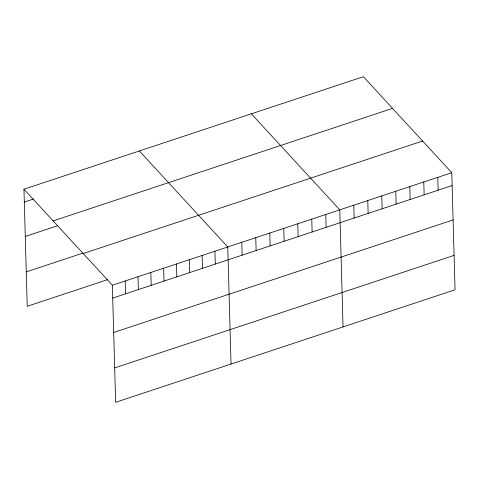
<?xml version="1.0" encoding="UTF-8"?>
<svg xmlns="http://www.w3.org/2000/svg" width="479" height="479" viewBox="0 0 479 479"><rect width="100%" height="100%" fill="white"/><g stroke="black" fill="none" stroke-linecap="round" stroke-linejoin="round"><path stroke-width="0.72" d="M23.95 189.217L363.363 76.7L451.781 172.709L455.05 289.783L115.637 402.3L112.361 285.227L23.95 189.217L27.219 306.291L107.53 279.67M24.309 202.066L33.758 198.935M53.127 220.903L392.541 108.386M25.267 236.464L57.666 225.723M26.261 271.898L82.945 253.104M83.19 253.541L422.604 141.024M112.361 285.227L451.781 172.709M112.721 298.076L452.14 185.559M113.685 332.468L453.098 219.951M114.673 367.902L454.092 255.385M251.361 113.834L339.773 209.838L343.042 326.912M139.353 150.963L227.764 246.966L231.034 364.04M437.776 177.35L438.135 190.199M423.777 181.99L424.137 194.839M409.779 186.63L410.138 199.48M395.774 191.271L396.133 204.12M381.775 195.911L382.134 208.766M367.776 200.557L368.135 213.406M353.771 205.198L354.131 218.047M325.774 214.478L326.133 227.327M311.769 219.119L312.128 231.968M297.77 223.759L298.13 236.614M283.772 228.405L284.131 241.254M269.767 233.045L270.126 245.895M255.768 237.686L256.127 250.535M241.769 242.326L242.123 255.175M214.945 251.218L215.305 264.067M202.12 255.469L202.479 268.318M189.301 259.72L189.66 272.569M176.476 263.971L176.835 276.82M163.656 268.222L164.016 281.071M150.831 272.473L151.19 285.322M138.012 276.724L138.365 289.573M125.187 280.975L125.546 293.825"/></g></svg>
